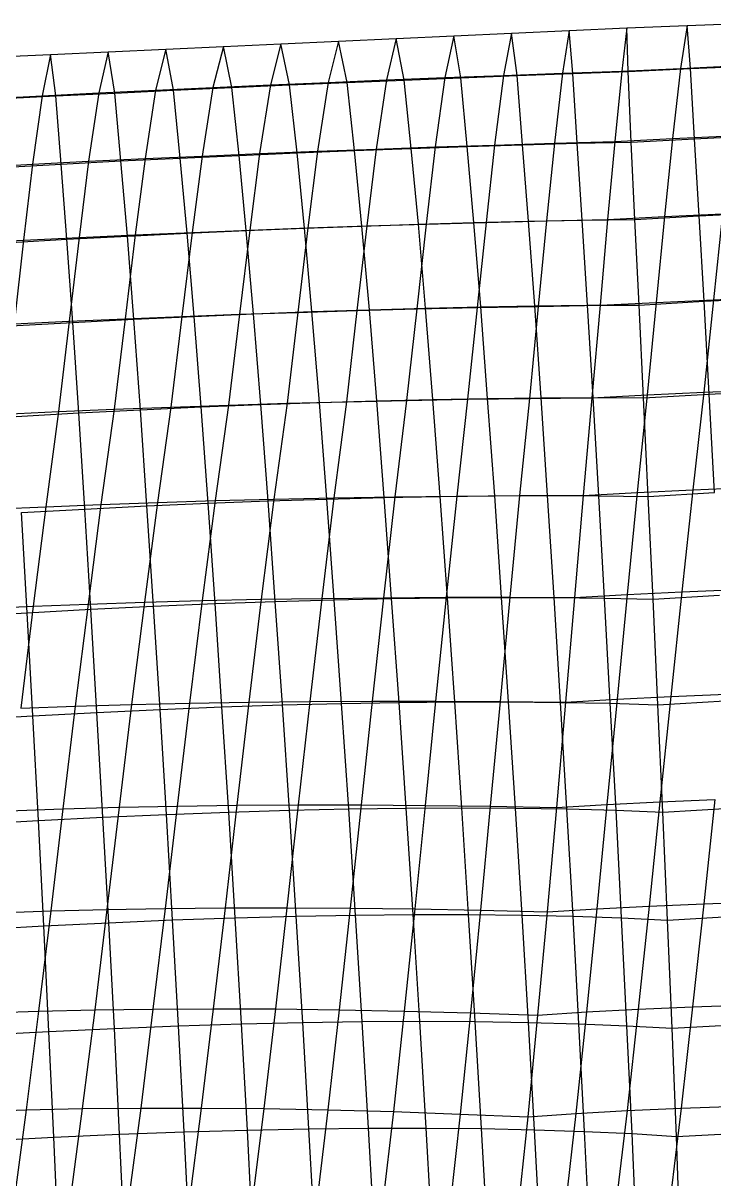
# Model space of a CAD drawing. Extents: x -429 to 429, y -1 to 209.
# Drawn here: x -267.84 to -248.83, y 172.69 to 204.47 of the extents above; entities that cross this region are included whole.
import ezdxf

# ---------------------------------------------------------------- set-up
doc = ezdxf.new("R2010")
doc.units = 0

msp = doc.modelspace()

# ---------------------------------------------------------------- linework, layer by layer
at = {"layer": 'default', "color": 5, "linetype": 'CONTINUOUS'}
for p, q in [((-251.223, 204.34, 63.739), (-249.563, 204.407, 62.853)), ((-249.563, 204.407, 62.853), (-249.742, 203.228, 62.615)), ((-249.563, 204.407, 62.853), (-247.903, 204.474, 61.966)), ((-257.568, 204.05, 67.541), (-255.981, 204.122, 66.59)), ((-255.981, 204.122, 66.59), (-256.231, 202.975, 66.245)), ((-255.981, 204.122, 66.59), (-254.395, 204.195, 65.64)), ((-254.395, 204.195, 65.64), (-254.615, 203.036, 65.343)), ((-254.395, 204.195, 65.64), (-252.809, 204.268, 64.69)), ((-252.809, 204.268, 64.69), (-252.991, 203.094, 64.456)), ((-252.809, 204.268, 64.69), (-251.223, 204.34, 63.739)), ((-251.223, 204.34, 63.739), (-251.359, 203.15, 63.583)), ((-251.223, 204.34, 63.739), (-251.359, 203.15, 63.583)), ((-265.498, 203.687, 72.293), (-263.912, 203.76, 71.343)), ((-263.912, 203.76, 71.343), (-264.189, 202.631, 70.967)), ((-263.912, 203.76, 71.343), (-262.326, 203.832, 70.392)), ((-262.326, 203.832, 70.392), (-262.614, 202.705, 69.994)), ((-262.326, 203.832, 70.392), (-260.74, 203.905, 69.442)), ((-260.74, 203.905, 69.442), (-261.03, 202.776, 69.036)), ((-260.74, 203.905, 69.442), (-259.154, 203.977, 68.491)), ((-259.154, 203.977, 68.491), (-259.439, 202.845, 68.091)), ((-259.154, 203.977, 68.491), (-257.568, 204.05, 67.541)), ((-257.568, 204.05, 67.541), (-257.839, 202.911, 67.161)), ((-268.67, 203.542, 74.194), (-267.084, 203.615, 73.244)), ((-267.084, 203.615, 73.244), (-267.313, 202.476, 72.955)), ((-267.084, 203.615, 73.244), (-265.498, 203.687, 72.293)), ((-265.498, 203.687, 72.293), (-265.755, 202.554, 71.954)), ((-252.991, 203.094, 64.456), (-251.359, 203.15, 63.583)), ((-251.359, 203.15, 63.583), (-251.556, 201.218, 63.374)), ((-251.359, 203.15, 63.583), (-251.556, 201.218, 63.374)), ((-251.359, 203.15, 63.583), (-249.742, 203.228, 62.615)), ((-249.742, 203.228, 62.615), (-249.967, 201.298, 62.355)), ((-249.742, 203.228, 62.615), (-248.117, 203.304, 61.661)), ((-261.03, 202.776, 69.036), (-259.439, 202.845, 68.091)), ((-259.439, 202.845, 68.091), (-259.731, 200.951, 67.732)), ((-259.439, 202.845, 68.091), (-257.839, 202.911, 67.161)), ((-257.839, 202.911, 67.161), (-258.121, 201.012, 66.813)), ((-257.839, 202.911, 67.161), (-256.231, 202.975, 66.245)), ((-256.231, 202.975, 66.245), (-256.498, 201.069, 65.918)), ((-256.231, 202.975, 66.245), (-254.615, 203.036, 65.343)), ((-254.615, 203.036, 65.343), (-254.863, 201.122, 65.046)), ((-254.615, 203.036, 65.343), (-252.991, 203.094, 64.456)), ((-252.991, 203.094, 64.456), (-253.216, 201.172, 64.198)), ((-268.862, 202.394, 73.97), (-267.313, 202.476, 72.955)), ((-267.313, 202.476, 72.955), (-267.576, 200.595, 72.671)), ((-267.313, 202.476, 72.955), (-265.755, 202.554, 71.954)), ((-265.755, 202.554, 71.954), (-266.035, 200.673, 71.638)), ((-265.755, 202.554, 71.954), (-264.189, 202.631, 70.967)), ((-264.189, 202.631, 70.967), (-264.48, 200.748, 70.627)), ((-264.189, 202.631, 70.967), (-262.614, 202.705, 69.994)), ((-262.614, 202.705, 69.994), (-262.911, 200.819, 69.639)), ((-262.614, 202.705, 69.994), (-261.03, 202.776, 69.036)), ((-261.03, 202.776, 69.036), (-261.328, 200.887, 68.674)), ((-253.216, 201.172, 64.198), (-251.556, 201.218, 63.374)), ((-251.556, 201.218, 63.374), (-251.751, 199.075, 63.184)), ((-251.556, 201.218, 63.374), (-251.751, 199.075, 63.184)), ((-251.556, 201.218, 63.374), (-249.967, 201.298, 62.355)), ((-249.967, 201.298, 62.355), (-250.183, 199.155, 62.125)), ((-249.967, 201.298, 62.355), (-248.363, 201.375, 61.359)), ((-262.911, 200.819, 69.639), (-261.328, 200.887, 68.674)), ((-261.328, 200.887, 68.674), (-261.601, 198.783, 68.366)), ((-261.328, 200.887, 68.674), (-259.731, 200.951, 67.732)), ((-259.731, 200.951, 67.732), (-260, 198.843, 67.426)), ((-259.731, 200.951, 67.732), (-258.121, 201.012, 66.813)), ((-258.121, 201.012, 66.813), (-258.382, 198.898, 66.515)), ((-258.121, 201.012, 66.813), (-256.498, 201.069, 65.918)), ((-256.498, 201.069, 65.918), (-256.747, 198.949, 65.636)), ((-256.498, 201.069, 65.918), (-254.863, 201.122, 65.046)), ((-254.863, 201.122, 65.046), (-255.097, 198.995, 64.787)), ((-254.863, 201.122, 65.046), (-253.216, 201.172, 64.198)), ((-253.216, 201.172, 64.198), (-253.431, 199.037, 63.97)), ((-269.101, 200.513, 73.726), (-267.576, 200.595, 72.671)), ((-267.576, 200.595, 72.671), (-267.824, 198.504, 72.425)), ((-267.576, 200.595, 72.671), (-266.035, 200.673, 71.638)), ((-266.035, 200.673, 71.638), (-266.297, 198.58, 71.366)), ((-266.035, 200.673, 71.638), (-264.48, 200.748, 70.627)), ((-264.48, 200.748, 70.627), (-264.75, 198.652, 70.337)), ((-264.48, 200.748, 70.627), (-262.911, 200.819, 69.639)), ((-262.911, 200.819, 69.639), (-263.185, 198.72, 69.337)), ((-256.747, 198.949, 65.636), (-255.097, 198.995, 64.787)), ((-255.097, 198.995, 64.787), (-255.342, 196.651, 64.525)), ((-255.097, 198.995, 64.787), (-253.431, 199.037, 63.97)), ((-253.431, 199.037, 63.97), (-253.66, 196.685, 63.734)), ((-253.431, 199.037, 63.97), (-251.751, 199.075, 63.184)), ((-251.751, 199.075, 63.184), (-251.961, 196.713, 62.981)), ((-251.751, 199.075, 63.184), (-251.961, 196.713, 62.981)), ((-251.751, 199.075, 63.184), (-250.183, 199.155, 62.125)), ((-250.183, 199.155, 62.125), (-250.412, 196.792, 61.888)), ((-250.183, 199.155, 62.125), (-248.595, 199.23, 61.096)), ((-248.595, 199.23, 61.096), (-248.84, 196.867, 60.831)), ((-266.297, 198.58, 71.366), (-264.75, 198.652, 70.337)), ((-264.75, 198.652, 70.337), (-265.029, 196.343, 70.049)), ((-264.75, 198.652, 70.337), (-263.185, 198.72, 69.337)), ((-263.185, 198.72, 69.337), (-263.467, 196.407, 69.038)), ((-263.185, 198.72, 69.337), (-261.601, 198.783, 68.366)), ((-261.601, 198.783, 68.366), (-261.882, 196.466, 68.062)), ((-261.601, 198.783, 68.366), (-260, 198.843, 67.426)), ((-260, 198.843, 67.426), (-260.277, 196.52, 67.123)), ((-260, 198.843, 67.426), (-258.382, 198.898, 66.515)), ((-258.382, 198.898, 66.515), (-258.651, 196.569, 66.22)), ((-258.382, 198.898, 66.515), (-256.747, 198.949, 65.636)), ((-256.747, 198.949, 65.636), (-257.006, 196.613, 65.354)), ((-269.332, 198.424, 73.512), (-267.824, 198.504, 72.425)), ((-267.824, 198.504, 72.425), (-268.085, 196.2, 72.176)), ((-267.824, 198.504, 72.425), (-266.297, 198.58, 71.366)), ((-266.297, 198.58, 71.366), (-266.569, 196.274, 71.095)), ((-251.961, 196.713, 62.981), (-250.412, 196.792, 61.888)), ((-250.412, 196.792, 61.888), (-250.66, 194.25, 61.634)), ((-250.412, 196.792, 61.888), (-248.84, 196.867, 60.831)), ((-248.84, 196.867, 60.831), (-249.102, 194.323, 60.547)), ((-248.84, 196.867, 60.831), (-247.244, 196.936, 59.808)), ((-263.467, 196.407, 69.038), (-261.882, 196.466, 68.062)), ((-261.882, 196.466, 68.062), (-262.183, 193.971, 67.741)), ((-261.882, 196.466, 68.062), (-260.277, 196.52, 67.123)), ((-260.277, 196.52, 67.123), (-260.572, 194.019, 66.802)), ((-260.277, 196.52, 67.123), (-258.651, 196.569, 66.22)), ((-258.651, 196.569, 66.22), (-258.938, 194.061, 65.906)), ((-258.651, 196.569, 66.22), (-257.006, 196.613, 65.354)), ((-257.006, 196.613, 65.354), (-257.282, 194.098, 65.053)), ((-257.006, 196.613, 65.354), (-255.342, 196.651, 64.525)), ((-255.342, 196.651, 64.525), (-255.604, 194.129, 64.244)), ((-255.342, 196.651, 64.525), (-253.66, 196.685, 63.734)), ((-253.66, 196.685, 63.734), (-253.906, 194.153, 63.48)), ((-253.66, 196.685, 63.734), (-251.961, 196.713, 62.981)), ((-251.961, 196.713, 62.981), (-252.189, 194.172, 62.761)), ((-251.961, 196.713, 62.981), (-252.189, 194.172, 62.761)), ((-268.085, 196.2, 72.176), (-266.569, 196.274, 71.095)), ((-266.569, 196.274, 71.095), (-266.861, 193.792, 70.807)), ((-266.569, 196.274, 71.095), (-265.029, 196.343, 70.049)), ((-265.029, 196.343, 70.049), (-265.328, 193.857, 69.744)), ((-265.029, 196.343, 70.049), (-263.467, 196.407, 69.038)), ((-263.467, 196.407, 69.038), (-263.768, 193.917, 68.722)), ((-252.189, 194.172, 62.761), (-250.66, 194.25, 61.634)), ((-250.66, 194.25, 61.634), (-250.937, 191.565, 61.345)), ((-250.66, 194.25, 61.634), (-249.102, 194.323, 60.547)), ((-249.102, 194.323, 60.547), (-249.411, 191.639, 60.201)), ((-249.102, 194.323, 60.547), (-247.517, 194.39, 59.501)), ((-265.328, 193.857, 69.744), (-263.768, 193.917, 68.722)), ((-263.768, 193.917, 68.722), (-264.142, 191.294, 68.299)), ((-263.768, 193.917, 68.722), (-262.183, 193.971, 67.741)), ((-262.183, 193.971, 67.741), (-262.554, 191.343, 67.308)), ((-262.183, 193.971, 67.741), (-260.572, 194.019, 66.802)), ((-260.572, 194.019, 66.802), (-260.935, 191.385, 66.371)), ((-260.572, 194.019, 66.802), (-258.938, 194.061, 65.906)), ((-258.938, 194.061, 65.906), (-259.285, 191.42, 65.49)), ((-258.938, 194.061, 65.906), (-257.282, 194.098, 65.053)), ((-257.282, 194.098, 65.053), (-257.607, 191.447, 64.665)), ((-257.282, 194.098, 65.053), (-255.604, 194.129, 64.244)), ((-255.604, 194.129, 64.244), (-255.903, 191.467, 63.898)), ((-255.604, 194.129, 64.244), (-253.906, 194.153, 63.48)), ((-253.906, 194.153, 63.48), (-254.175, 191.48, 63.189)), ((-253.906, 194.153, 63.48), (-252.189, 194.172, 62.761)), ((-252.189, 194.172, 62.761), (-252.424, 191.485, 62.539)), ((-252.189, 194.172, 62.761), (-252.424, 191.485, 62.539)), ((-268.366, 193.721, 71.91), (-266.861, 193.792, 70.807)), ((-266.861, 193.792, 70.807), (-267.214, 191.175, 70.439)), ((-266.861, 193.792, 70.807), (-265.328, 193.857, 69.744)), ((-265.328, 193.857, 69.744), (-265.696, 191.238, 69.343)), ((-249.411, 191.639, 60.201), (-247.847, 191.706, 59.11)), ((-264.142, 191.294, 68.299), (-262.554, 191.343, 67.308)), ((-262.554, 191.343, 67.308), (-262.91, 188.593, 66.91)), ((-262.554, 191.343, 67.308), (-260.935, 191.385, 66.371)), ((-260.935, 191.385, 66.371), (-261.282, 188.628, 65.974)), ((-260.935, 191.385, 66.371), (-259.285, 191.42, 65.49)), ((-259.285, 191.42, 65.49), (-259.618, 188.655, 65.105)), ((-259.285, 191.42, 65.49), (-257.607, 191.447, 64.665)), ((-257.607, 191.447, 64.665), (-257.922, 188.673, 64.303)), ((-257.607, 191.447, 64.665), (-255.903, 191.467, 63.898)), ((-255.903, 191.467, 63.898), (-256.196, 188.683, 63.57)), ((-255.903, 191.467, 63.898), (-254.175, 191.48, 63.189)), ((-254.175, 191.48, 63.189), (-254.442, 188.684, 62.907)), ((-254.175, 191.48, 63.189), (-252.424, 191.485, 62.539)), ((-252.424, 191.485, 62.539), (-252.665, 188.677, 62.316)), ((-252.424, 191.485, 62.539), (-252.665, 188.677, 62.316)), ((-252.424, 191.485, 62.539), (-250.937, 191.565, 61.345)), ((-250.937, 191.565, 61.345), (-251.213, 188.758, 61.066)), ((-250.937, 191.565, 61.345), (-249.411, 191.639, 60.201)), ((-249.411, 191.639, 60.201), (-249.714, 188.832, 59.875)), ((-268.695, 191.105, 71.586), (-267.214, 191.175, 70.439)), ((-267.214, 191.175, 70.439), (-267.557, 188.437, 70.097)), ((-267.214, 191.175, 70.439), (-265.696, 191.238, 69.343)), ((-265.696, 191.238, 69.343), (-266.05, 188.497, 68.973)), ((-265.696, 191.238, 69.343), (-264.142, 191.294, 68.299)), ((-264.142, 191.294, 68.299), (-264.5, 188.549, 67.91)), ((-251.213, 188.758, 61.066), (-249.714, 188.832, 59.875)), ((-249.714, 188.832, 59.875), (-250.017, 185.955, 59.556)), ((-249.714, 188.832, 59.875), (-248.168, 188.897, 58.746)), ((-267.557, 188.437, 70.097), (-266.05, 188.497, 68.973)), ((-266.05, 188.497, 68.973), (-266.401, 185.688, 68.615)), ((-266.05, 188.497, 68.973), (-264.5, 188.549, 67.91)), ((-264.5, 188.549, 67.91), (-264.854, 185.736, 67.534)), ((-264.5, 188.549, 67.91), (-262.91, 188.593, 66.91)), ((-262.91, 188.593, 66.91), (-263.261, 185.774, 66.525)), ((-262.91, 188.593, 66.91), (-261.282, 188.628, 65.974)), ((-261.282, 188.628, 65.974), (-261.624, 185.803, 65.59)), ((-261.282, 188.628, 65.974), (-259.618, 188.655, 65.105)), ((-259.618, 188.655, 65.105), (-259.947, 185.822, 64.731)), ((-259.618, 188.655, 65.105), (-257.922, 188.673, 64.303)), ((-257.922, 188.673, 64.303), (-258.233, 185.831, 63.95)), ((-257.922, 188.673, 64.303), (-256.196, 188.683, 63.57)), ((-256.196, 188.683, 63.57), (-256.487, 185.83, 63.248)), ((-256.196, 188.683, 63.57), (-254.442, 188.684, 62.907)), ((-254.442, 188.684, 62.907), (-254.712, 185.819, 62.627)), ((-254.442, 188.684, 62.907), (-252.665, 188.677, 62.316)), ((-252.665, 188.677, 62.316), (-252.911, 185.799, 62.088)), ((-252.665, 188.677, 62.316), (-252.911, 185.799, 62.088)), ((-252.665, 188.677, 62.316), (-251.213, 188.758, 61.066)), ((-251.213, 188.758, 61.066), (-251.492, 185.881, 60.789)), ((-269.018, 188.368, 71.281), (-267.557, 188.437, 70.097)), ((-267.557, 188.437, 70.097), (-267.898, 185.631, 69.765)), ((-251.492, 185.881, 60.789), (-250.017, 185.955, 59.556)), ((-250.017, 185.955, 59.556), (-250.316, 183.063, 59.244)), ((-250.017, 185.955, 59.556), (-248.488, 186.019, 58.391)), ((-267.898, 185.631, 69.765), (-266.401, 185.688, 68.615)), ((-266.401, 185.688, 68.615), (-266.742, 182.865, 68.272)), ((-266.401, 185.688, 68.615), (-264.854, 185.736, 67.534)), ((-264.854, 185.736, 67.534), (-265.197, 182.909, 67.176)), ((-264.854, 185.736, 67.534), (-263.261, 185.774, 66.525)), ((-263.261, 185.774, 66.525), (-263.6, 182.942, 66.159)), ((-263.261, 185.774, 66.525), (-261.624, 185.803, 65.59)), ((-261.624, 185.803, 65.59), (-261.955, 182.963, 65.224)), ((-261.624, 185.803, 65.59), (-259.947, 185.822, 64.731)), ((-259.947, 185.822, 64.731), (-260.267, 182.974, 64.373)), ((-259.947, 185.822, 64.731), (-258.233, 185.831, 63.95)), ((-258.233, 185.831, 63.95), (-258.538, 182.973, 63.609)), ((-258.233, 185.831, 63.95), (-256.487, 185.83, 63.248)), ((-256.487, 185.83, 63.248), (-256.775, 182.962, 62.934)), ((-256.487, 185.83, 63.248), (-254.712, 185.819, 62.627)), ((-254.712, 185.819, 62.627), (-254.981, 182.939, 62.348)), ((-254.712, 185.819, 62.627), (-252.911, 185.799, 62.088)), ((-252.911, 185.799, 62.088), (-253.161, 182.906, 61.854)), ((-252.911, 185.799, 62.088), (-253.161, 182.906, 61.854)), ((-252.911, 185.799, 62.088), (-251.492, 185.881, 60.789)), ((-251.492, 185.881, 60.789), (-251.771, 182.99, 60.514)), ((-250.316, 183.063, 59.244), (-248.8, 183.127, 58.05)), ((-248.8, 183.127, 58.05), (-249.105, 180.254, 57.718)), ((-268.231, 182.811, 69.445), (-266.742, 182.865, 68.272)), ((-266.742, 182.865, 68.272), (-267.074, 180.062, 67.943)), ((-266.742, 182.865, 68.272), (-265.197, 182.909, 67.176)), ((-265.197, 182.909, 67.176), (-265.53, 180.102, 66.834)), ((-265.197, 182.909, 67.176), (-263.6, 182.942, 66.159)), ((-263.6, 182.942, 66.159), (-263.929, 180.13, 65.81)), ((-263.6, 182.942, 66.159), (-261.955, 182.963, 65.224)), ((-261.955, 182.963, 65.224), (-262.277, 180.144, 64.874)), ((-261.955, 182.963, 65.224), (-260.267, 182.974, 64.373)), ((-260.267, 182.974, 64.373), (-260.578, 180.147, 64.03)), ((-260.267, 182.974, 64.373), (-258.538, 182.973, 63.609)), ((-258.538, 182.973, 63.609), (-258.837, 180.136, 63.279)), ((-258.538, 182.973, 63.609), (-256.775, 182.962, 62.934)), ((-256.775, 182.962, 62.934), (-257.06, 180.113, 62.625)), ((-256.775, 182.962, 62.934), (-254.981, 182.939, 62.348)), ((-254.981, 182.939, 62.348), (-255.251, 180.078, 62.068)), ((-254.981, 182.939, 62.348), (-253.161, 182.906, 61.854)), ((-253.161, 182.906, 61.854), (-253.416, 180.03, 61.61)), ((-253.161, 182.906, 61.854), (-253.416, 180.03, 61.61)), ((-253.161, 182.906, 61.854), (-251.771, 182.99, 60.514)), ((-251.771, 182.99, 60.514), (-252.048, 180.117, 60.236)), ((-251.771, 182.99, 60.514), (-250.316, 183.063, 59.244)), ((-250.316, 183.063, 59.244), (-250.61, 180.192, 58.937)), ((-250.61, 180.192, 58.937), (-249.105, 180.254, 57.718)), ((-249.105, 180.254, 57.718), (-249.415, 177.424, 57.374)), ((-249.105, 180.254, 57.718), (-247.537, 180.305, 56.582)), ((-268.557, 180.01, 69.134), (-267.074, 180.062, 67.943)), ((-267.074, 180.062, 67.943), (-267.411, 177.302, 67.602)), ((-267.074, 180.062, 67.943), (-265.53, 180.102, 66.834)), ((-265.53, 180.102, 66.834), (-265.867, 177.339, 66.48)), ((-265.53, 180.102, 66.834), (-263.929, 180.13, 65.81)), ((-263.929, 180.13, 65.81), (-264.263, 177.361, 65.449)), ((-263.929, 180.13, 65.81), (-262.277, 180.144, 64.874)), ((-262.277, 180.144, 64.874), (-262.604, 177.368, 64.512)), ((-262.277, 180.144, 64.874), (-260.578, 180.147, 64.03)), ((-260.578, 180.147, 64.03), (-260.895, 177.362, 63.674)), ((-260.578, 180.147, 64.03), (-258.837, 180.136, 63.279)), ((-258.837, 180.136, 63.279), (-259.141, 177.34, 62.936)), ((-258.837, 180.136, 63.279), (-257.06, 180.113, 62.625)), ((-257.06, 180.113, 62.625), (-257.35, 177.305, 62.302)), ((-257.06, 180.113, 62.625), (-255.251, 180.078, 62.068)), ((-255.251, 180.078, 62.068), (-255.527, 177.255, 61.773)), ((-255.251, 180.078, 62.068), (-253.416, 180.03, 61.61)), ((-253.416, 180.03, 61.61), (-253.678, 177.191, 61.35)), ((-253.416, 180.03, 61.61), (-253.678, 177.191, 61.35)), ((-253.416, 180.03, 61.61), (-252.048, 180.117, 60.236)), ((-252.048, 180.117, 60.236), (-252.333, 177.283, 59.944)), ((-252.048, 180.117, 60.236), (-250.61, 180.192, 58.937)), ((-250.61, 180.192, 58.937), (-250.911, 177.36, 58.617)), ((-265.867, 177.339, 66.48), (-264.263, 177.361, 65.449)), ((-264.263, 177.361, 65.449), (-264.6, 174.638, 65.079)), ((-264.263, 177.361, 65.449), (-262.604, 177.368, 64.512)), ((-262.604, 177.368, 64.512), (-262.934, 174.638, 64.142)), ((-262.604, 177.368, 64.512), (-260.895, 177.362, 63.674)), ((-260.895, 177.362, 63.674), (-261.215, 174.622, 63.308)), ((-260.895, 177.362, 63.674), (-259.141, 177.34, 62.936)), ((-252.333, 177.283, 59.944), (-250.911, 177.36, 58.617)), ((-250.911, 177.36, 58.617), (-251.217, 174.573, 58.28)), ((-250.911, 177.36, 58.617), (-249.415, 177.424, 57.374)), ((-249.415, 177.424, 57.374), (-249.73, 174.639, 57.016)), ((-249.415, 177.424, 57.374), (-247.852, 177.474, 56.219)), ((-268.888, 177.251, 68.812), (-267.411, 177.302, 67.602)), ((-267.411, 177.302, 67.602), (-267.752, 174.587, 67.25)), ((-267.411, 177.302, 67.602), (-265.867, 177.339, 66.48)), ((-265.867, 177.339, 66.48), (-266.208, 174.621, 66.117)), ((-259.141, 177.34, 62.936), (-259.451, 174.589, 62.581)), ((-259.141, 177.34, 62.936), (-257.35, 177.305, 62.302)), ((-257.35, 177.305, 62.302), (-257.648, 174.54, 61.964)), ((-257.35, 177.305, 62.302), (-255.527, 177.255, 61.773)), ((-255.527, 177.255, 61.773), (-255.813, 174.474, 61.458)), ((-255.527, 177.255, 61.773), (-253.678, 177.191, 61.35)), ((-253.678, 177.191, 61.35), (-253.952, 174.392, 61.067)), ((-253.678, 177.191, 61.35), (-253.952, 174.392, 61.067)), ((-253.678, 177.191, 61.35), (-252.333, 177.283, 59.944)), ((-252.333, 177.283, 59.944), (-252.626, 174.49, 59.632)), ((-269.225, 174.536, 68.476), (-267.752, 174.587, 67.25)), ((-267.752, 174.587, 67.25), (-268.111, 171.9, 66.869)), ((-267.752, 174.587, 67.25), (-266.208, 174.621, 66.117)), ((-266.208, 174.621, 66.117), (-266.567, 171.932, 65.723)), ((-266.208, 174.621, 66.117), (-264.6, 174.638, 65.079)), ((-264.6, 174.638, 65.079), (-264.955, 171.944, 64.678)), ((-264.6, 174.638, 65.079), (-262.934, 174.638, 64.142)), ((-262.934, 174.638, 64.142), (-263.282, 171.937, 63.74)), ((-262.934, 174.638, 64.142), (-261.215, 174.622, 63.308)), ((-261.215, 174.622, 63.308), (-261.554, 171.911, 62.91)), ((-261.215, 174.622, 63.308), (-259.451, 174.589, 62.581)), ((-259.451, 174.589, 62.581), (-259.779, 171.865, 62.194)), ((-259.451, 174.589, 62.581), (-257.648, 174.54, 61.964)), ((-257.648, 174.54, 61.964), (-257.963, 171.801, 61.594)), ((-257.648, 174.54, 61.964), (-255.813, 174.474, 61.458)), ((-252.626, 174.49, 59.632), (-251.217, 174.573, 58.28)), ((-251.217, 174.573, 58.28), (-251.542, 171.812, 57.911)), ((-251.217, 174.573, 58.28), (-249.73, 174.639, 57.016)), ((-249.73, 174.639, 57.016), (-250.063, 171.883, 56.626)), ((-249.73, 174.639, 57.016), (-248.171, 174.69, 55.845)), ((-255.813, 174.474, 61.458), (-256.116, 171.717, 61.112)), ((-255.813, 174.474, 61.458), (-253.952, 174.392, 61.067)), ((-253.952, 174.392, 61.067), (-254.244, 171.615, 60.75)), ((-253.952, 174.392, 61.067), (-254.244, 171.615, 60.75)), ((-253.952, 174.392, 61.067), (-252.626, 174.49, 59.632)), ((-252.626, 174.49, 59.632), (-252.937, 171.723, 59.288))]:
    msp.add_line(p, q, dxfattribs=at)
at = {"layer": 'default', "color": 3, "linetype": 'CONTINUOUS'}
for p, q in [((-251.223, 204.34, 63.739), (-249.563, 204.407, 62.853)), ((-249.563, 204.407, 62.853), (-247.903, 204.474, 61.966)), ((-249.473, 203.222, 63.113), (-249.563, 204.407, 62.853)), ((-257.568, 204.05, 67.541), (-255.981, 204.122, 66.59)), ((-255.981, 204.122, 66.59), (-254.395, 204.195, 65.64)), ((-255.791, 202.971, 66.99), (-255.981, 204.122, 66.59)), ((-254.395, 204.195, 65.64), (-252.809, 204.268, 64.69)), ((-254.245, 203.03, 65.975), (-254.395, 204.195, 65.64)), ((-252.809, 204.268, 64.69), (-251.223, 204.34, 63.739)), ((-252.71, 203.087, 64.942), (-252.809, 204.268, 64.69)), ((-251.188, 203.14, 63.891), (-251.223, 204.34, 63.739)), ((-251.188, 203.14, 63.891), (-251.223, 204.34, 63.739)), ((-265.498, 203.687, 72.293), (-263.912, 203.76, 71.343)), ((-263.912, 203.76, 71.343), (-262.326, 203.832, 70.392)), ((-263.699, 202.628, 71.789), (-263.912, 203.76, 71.343)), ((-262.326, 203.832, 70.392), (-260.74, 203.905, 69.442)), ((-262.095, 202.702, 70.867), (-262.326, 203.832, 70.392)), ((-260.74, 203.905, 69.442), (-259.154, 203.977, 68.491)), ((-260.502, 202.774, 69.925), (-260.74, 203.905, 69.442)), ((-259.154, 203.977, 68.491), (-257.568, 204.05, 67.541)), ((-258.92, 202.843, 68.965), (-259.154, 203.977, 68.491)), ((-257.35, 202.908, 67.987), (-257.568, 204.05, 67.541)), ((-268.67, 203.542, 74.194), (-267.084, 203.615, 73.244)), ((-267.084, 203.615, 73.244), (-265.498, 203.687, 72.293)), ((-266.939, 202.47, 73.578), (-267.084, 203.615, 73.244)), ((-265.313, 202.55, 72.693), (-265.498, 203.687, 72.293)), ((-252.71, 203.087, 64.942), (-251.188, 203.14, 63.891)), ((-251.188, 203.14, 63.891), (-249.473, 203.222, 63.113)), ((-251.108, 201.203, 64.175), (-251.188, 203.14, 63.891)), ((-251.108, 201.203, 64.175), (-251.188, 203.14, 63.891)), ((-249.473, 203.222, 63.113), (-247.767, 203.3, 62.315)), ((-249.362, 201.295, 63.466), (-249.473, 203.222, 63.113)), ((-260.502, 202.774, 69.925), (-258.92, 202.843, 68.965)), ((-258.92, 202.843, 68.965), (-257.35, 202.908, 67.987)), ((-258.716, 200.969, 69.443), (-258.92, 202.843, 68.965)), ((-257.35, 202.908, 67.987), (-255.791, 202.971, 66.99)), ((-257.155, 201.027, 68.448), (-257.35, 202.908, 67.987)), ((-255.791, 202.971, 66.99), (-254.245, 203.03, 65.975)), ((-255.613, 201.08, 67.423), (-255.791, 202.971, 66.99)), ((-254.245, 203.03, 65.975), (-252.71, 203.087, 64.942)), ((-254.091, 201.127, 66.369), (-254.245, 203.03, 65.975)), ((-252.589, 201.168, 65.286), (-252.71, 203.087, 64.942)), ((-268.574, 202.386, 74.443), (-266.939, 202.47, 73.578)), ((-266.939, 202.47, 73.578), (-265.313, 202.55, 72.693)), ((-266.792, 200.598, 73.969), (-266.939, 202.47, 73.578)), ((-265.313, 202.55, 72.693), (-263.699, 202.628, 71.789)), ((-265.143, 200.683, 73.125), (-265.313, 202.55, 72.693)), ((-263.699, 202.628, 71.789), (-262.095, 202.702, 70.867)), ((-263.51, 200.763, 72.251), (-263.699, 202.628, 71.789)), ((-262.095, 202.702, 70.867), (-260.502, 202.774, 69.925)), ((-261.894, 200.837, 71.345), (-262.095, 202.702, 70.867)), ((-260.296, 200.906, 70.409), (-260.502, 202.774, 69.925)), ((-252.589, 201.168, 65.286), (-251.108, 201.203, 64.175)), ((-251.108, 201.203, 64.175), (-249.362, 201.295, 63.466)), ((-251.001, 199.071, 64.524), (-251.108, 201.203, 64.175)), ((-251.001, 199.071, 64.524), (-251.108, 201.203, 64.175)), ((-249.362, 201.295, 63.466), (-247.629, 201.382, 62.724)), ((-249.233, 199.17, 63.869), (-249.362, 201.295, 63.466)), ((-261.894, 200.837, 71.345), (-260.296, 200.906, 70.409)), ((-260.296, 200.906, 70.409), (-258.716, 200.969, 69.443)), ((-260.092, 198.836, 70.909), (-260.296, 200.906, 70.409)), ((-258.716, 200.969, 69.443), (-257.155, 201.027, 68.448)), ((-258.513, 198.894, 69.938), (-258.716, 200.969, 69.443)), ((-257.155, 201.027, 68.448), (-255.613, 201.08, 67.423)), ((-256.958, 198.945, 68.93), (-257.155, 201.027, 68.448)), ((-255.613, 201.08, 67.423), (-254.091, 201.127, 66.369)), ((-255.429, 198.988, 67.883), (-255.613, 201.08, 67.423)), ((-254.091, 201.127, 66.369), (-252.589, 201.168, 65.286)), ((-253.925, 199.023, 66.8), (-254.091, 201.127, 66.369)), ((-252.449, 199.051, 65.68), (-252.589, 201.168, 65.286)), ((-268.457, 200.507, 74.781), (-266.792, 200.598, 73.969)), ((-266.792, 200.598, 73.969), (-265.143, 200.683, 73.125)), ((-266.633, 198.529, 74.396), (-266.792, 200.598, 73.969)), ((-265.143, 200.683, 73.125), (-263.51, 200.763, 72.251)), ((-264.967, 198.617, 73.584), (-265.143, 200.683, 73.125)), ((-263.51, 200.763, 72.251), (-261.894, 200.837, 71.345)), ((-263.32, 198.698, 72.732), (-263.51, 200.763, 72.251)), ((-261.695, 198.771, 71.84), (-261.894, 200.837, 71.345)), ((-256.958, 198.945, 68.93), (-255.429, 198.988, 67.883)), ((-255.429, 198.988, 67.883), (-253.925, 199.023, 66.8)), ((-255.241, 196.671, 68.364), (-255.429, 198.988, 67.883)), ((-253.925, 199.023, 66.8), (-252.449, 199.051, 65.68)), ((-253.755, 196.697, 67.254), (-253.925, 199.023, 66.8)), ((-252.449, 199.051, 65.68), (-251.001, 199.071, 64.524)), ((-252.302, 196.714, 66.101), (-252.449, 199.051, 65.68)), ((-251.001, 199.071, 64.524), (-249.233, 199.17, 63.869)), ((-250.885, 196.722, 64.905), (-251.001, 199.071, 64.524)), ((-250.885, 196.722, 64.905), (-251.001, 199.071, 64.524)), ((-249.233, 199.17, 63.869), (-247.481, 199.262, 63.17)), ((-249.097, 196.824, 64.299), (-249.233, 199.17, 63.869)), ((-264.967, 198.617, 73.584), (-263.32, 198.698, 72.732)), ((-263.32, 198.698, 72.732), (-261.695, 198.771, 71.84)), ((-263.129, 196.408, 73.232), (-263.32, 198.698, 72.732)), ((-261.695, 198.771, 71.84), (-260.092, 198.836, 70.909)), ((-261.495, 196.479, 72.352), (-261.695, 198.771, 71.84)), ((-260.092, 198.836, 70.909), (-258.513, 198.894, 69.938)), ((-259.888, 196.54, 71.425), (-260.092, 198.836, 70.909)), ((-258.513, 198.894, 69.938), (-256.958, 198.945, 68.93)), ((-258.309, 196.593, 70.45), (-258.513, 198.894, 69.938)), ((-256.759, 196.637, 69.43), (-256.958, 198.945, 68.93)), ((-268.32, 198.434, 75.166), (-266.633, 198.529, 74.396)), ((-266.633, 198.529, 74.396), (-264.967, 198.617, 73.584)), ((-266.471, 196.242, 74.845), (-266.633, 198.529, 74.396)), ((-264.788, 196.329, 74.064), (-264.967, 198.617, 73.584)), ((-250.885, 196.722, 64.905), (-249.097, 196.824, 64.299)), ((-249.097, 196.824, 64.299), (-247.327, 196.917, 63.64)), ((-248.959, 194.274, 64.748), (-249.097, 196.824, 64.299)), ((-263.129, 196.408, 73.232), (-261.495, 196.479, 72.352)), ((-261.495, 196.479, 72.352), (-259.888, 196.54, 71.425)), ((-261.296, 193.986, 72.876), (-261.495, 196.479, 72.352)), ((-259.888, 196.54, 71.425), (-258.309, 196.593, 70.45)), ((-259.684, 194.043, 71.951), (-259.888, 196.54, 71.425)), ((-258.309, 196.593, 70.45), (-256.759, 196.637, 69.43)), ((-258.105, 194.089, 70.973), (-258.309, 196.593, 70.45)), ((-256.759, 196.637, 69.43), (-255.241, 196.671, 68.364)), ((-256.561, 194.126, 69.941), (-256.759, 196.637, 69.43)), ((-255.241, 196.671, 68.364), (-253.755, 196.697, 67.254)), ((-255.053, 194.152, 68.858), (-255.241, 196.671, 68.364)), ((-253.755, 196.697, 67.254), (-252.302, 196.714, 66.101)), ((-253.583, 194.169, 67.724), (-253.755, 196.697, 67.254)), ((-252.302, 196.714, 66.101), (-250.885, 196.722, 64.905)), ((-252.153, 194.174, 66.54), (-252.302, 196.714, 66.101)), ((-250.764, 194.17, 65.309), (-250.885, 196.722, 64.905)), ((-250.764, 194.17, 65.309), (-250.885, 196.722, 64.905)), ((-268.176, 196.145, 75.577), (-266.471, 196.242, 74.845)), ((-266.471, 196.242, 74.845), (-264.788, 196.329, 74.064)), ((-266.307, 193.755, 75.311), (-266.471, 196.242, 74.845)), ((-264.788, 196.329, 74.064), (-263.129, 196.408, 73.232)), ((-264.609, 193.842, 74.556), (-264.788, 196.329, 74.064)), ((-262.938, 193.919, 73.744), (-263.129, 196.408, 73.232)), ((-250.764, 194.17, 65.309), (-248.959, 194.274, 64.748)), ((-248.959, 194.274, 64.748), (-247.174, 194.369, 64.127)), ((-248.815, 191.564, 65.222), (-248.959, 194.274, 64.748)), ((-264.609, 193.842, 74.556), (-262.938, 193.919, 73.744)), ((-262.938, 193.919, 73.744), (-261.296, 193.986, 72.876)), ((-262.745, 191.272, 74.274), (-262.938, 193.919, 73.744)), ((-261.296, 193.986, 72.876), (-259.684, 194.043, 71.951)), ((-261.095, 191.335, 73.416), (-261.296, 193.986, 72.876)), ((-259.684, 194.043, 71.951), (-258.105, 194.089, 70.973)), ((-259.478, 191.387, 72.495), (-259.684, 194.043, 71.951)), ((-258.105, 194.089, 70.973), (-256.561, 194.126, 69.941)), ((-257.899, 191.428, 71.513), (-258.105, 194.089, 70.973)), ((-256.561, 194.126, 69.941), (-255.053, 194.152, 68.858)), ((-256.359, 191.457, 70.471), (-256.561, 194.126, 69.941)), ((-255.053, 194.152, 68.858), (-253.583, 194.169, 67.724)), ((-254.86, 191.475, 69.371), (-255.053, 194.152, 68.858)), ((-253.583, 194.169, 67.724), (-252.153, 194.174, 66.54)), ((-253.405, 191.481, 68.215), (-253.583, 194.169, 67.724)), ((-252.153, 194.174, 66.54), (-250.764, 194.17, 65.309)), ((-251.996, 191.475, 67.003), (-252.153, 194.174, 66.54)), ((-250.636, 191.458, 65.739), (-250.764, 194.17, 65.309)), ((-250.636, 191.458, 65.739), (-250.764, 194.17, 65.309)), ((-268.03, 193.658, 76.007), (-266.307, 193.755, 75.311)), ((-266.307, 193.755, 75.311), (-264.609, 193.842, 74.556)), ((-266.139, 191.112, 75.797), (-266.307, 193.755, 75.311)), ((-264.428, 191.197, 75.068), (-264.609, 193.842, 74.556)), ((-261.095, 191.335, 73.416), (-259.478, 191.387, 72.495)), ((-259.478, 191.387, 72.495), (-257.899, 191.428, 71.513)), ((-259.275, 188.616, 73.043), (-259.478, 191.387, 72.495)), ((-257.899, 191.428, 71.513), (-256.359, 191.457, 70.471)), ((-257.695, 188.65, 72.058), (-257.899, 191.428, 71.513)), ((-256.359, 191.457, 70.471), (-254.86, 191.475, 69.371)), ((-256.159, 188.672, 71.007), (-256.359, 191.457, 70.471)), ((-254.86, 191.475, 69.371), (-253.405, 191.481, 68.215)), ((-254.669, 188.681, 69.892), (-254.86, 191.475, 69.371)), ((-253.405, 191.481, 68.215), (-251.996, 191.475, 67.003)), ((-253.227, 188.677, 68.715), (-253.405, 191.481, 68.215)), ((-251.996, 191.475, 67.003), (-250.636, 191.458, 65.739)), ((-251.838, 188.661, 67.478), (-251.996, 191.475, 67.003)), ((-250.636, 191.458, 65.739), (-248.815, 191.564, 65.222)), ((-250.503, 188.633, 66.184), (-250.636, 191.458, 65.739)), ((-250.503, 188.633, 66.184), (-250.636, 191.458, 65.739)), ((-267.878, 191.015, 76.46), (-266.139, 191.112, 75.797)), ((-266.139, 191.112, 75.797), (-264.428, 191.197, 75.068)), ((-265.971, 188.355, 76.292), (-266.139, 191.112, 75.797)), ((-264.428, 191.197, 75.068), (-262.745, 191.272, 74.274)), ((-264.247, 188.439, 75.587), (-264.428, 191.197, 75.068)), ((-262.745, 191.272, 74.274), (-261.095, 191.335, 73.416)), ((-262.554, 188.51, 74.809), (-262.745, 191.272, 74.274)), ((-260.896, 188.569, 73.961), (-261.095, 191.335, 73.416)), ((-267.723, 188.26, 76.924), (-267.878, 191.015, 76.46)), ((-264.247, 188.439, 75.587), (-262.554, 188.51, 74.809)), ((-262.554, 188.51, 74.809), (-260.896, 188.569, 73.961)), ((-262.364, 185.668, 75.349), (-262.554, 188.51, 74.809)), ((-260.896, 188.569, 73.961), (-259.275, 188.616, 73.043)), ((-260.698, 185.723, 74.51), (-260.896, 188.569, 73.961)), ((-259.275, 188.616, 73.043), (-257.695, 188.65, 72.058)), ((-259.073, 185.764, 73.595), (-259.275, 188.616, 73.043)), ((-257.695, 188.65, 72.058), (-256.159, 188.672, 71.007)), ((-257.492, 185.792, 72.606), (-257.695, 188.65, 72.058)), ((-256.159, 188.672, 71.007), (-254.669, 188.681, 69.892)), ((-255.959, 185.806, 71.546), (-256.159, 188.672, 71.007)), ((-254.669, 188.681, 69.892), (-253.227, 188.677, 68.715)), ((-254.477, 185.807, 70.417), (-254.669, 188.681, 69.892)), ((-253.227, 188.677, 68.715), (-251.838, 188.661, 67.478)), ((-253.049, 185.794, 69.22), (-253.227, 188.677, 68.715)), ((-251.838, 188.661, 67.478), (-250.503, 188.633, 66.184)), ((-251.679, 185.768, 67.959), (-251.838, 188.661, 67.478)), ((-250.503, 188.633, 66.184), (-248.669, 188.74, 65.707)), ((-250.369, 185.728, 66.637), (-250.503, 188.633, 66.184)), ((-250.369, 185.728, 66.637), (-250.503, 188.633, 66.184)), ((-269.501, 188.152, 77.481), (-267.723, 188.26, 76.924)), ((-267.723, 188.26, 76.924), (-265.971, 188.355, 76.292)), ((-267.569, 185.426, 77.394), (-267.723, 188.26, 76.924)), ((-265.971, 188.355, 76.292), (-264.247, 188.439, 75.587)), ((-265.803, 185.52, 76.793), (-265.971, 188.355, 76.292)), ((-264.067, 185.6, 76.11), (-264.247, 188.439, 75.587)), ((-264.067, 185.6, 76.11), (-262.364, 185.668, 75.349)), ((-262.364, 185.668, 75.349), (-260.698, 185.723, 74.51)), ((-262.178, 182.779, 75.886), (-262.364, 185.668, 75.349)), ((-260.698, 185.723, 74.51), (-259.073, 185.764, 73.595)), ((-260.504, 182.828, 75.056), (-260.698, 185.723, 74.51)), ((-259.073, 185.764, 73.595), (-257.492, 185.792, 72.606)), ((-258.875, 182.864, 74.144), (-259.073, 185.764, 73.595)), ((-257.492, 185.792, 72.606), (-255.959, 185.806, 71.546)), ((-257.293, 182.885, 73.152), (-257.492, 185.792, 72.606)), ((-255.959, 185.806, 71.546), (-254.477, 185.807, 70.417)), ((-255.763, 182.892, 72.083), (-255.959, 185.806, 71.546)), ((-254.477, 185.807, 70.417), (-253.049, 185.794, 69.22)), ((-254.289, 182.884, 70.94), (-254.477, 185.807, 70.417)), ((-253.049, 185.794, 69.22), (-251.679, 185.768, 67.959)), ((-252.874, 182.862, 69.725), (-253.049, 185.794, 69.22)), ((-251.679, 185.768, 67.959), (-250.369, 185.728, 66.637)), ((-251.521, 182.826, 68.442), (-251.679, 185.768, 67.959)), ((-250.369, 185.728, 66.637), (-248.523, 185.835, 66.199)), ((-250.236, 182.776, 67.093), (-250.369, 185.728, 66.637)), ((-250.236, 182.776, 67.093), (-250.369, 185.728, 66.637)), ((-269.361, 185.319, 77.913), (-267.569, 185.426, 77.394)), ((-267.569, 185.426, 77.394), (-265.803, 185.52, 76.793)), ((-267.416, 182.546, 77.865), (-267.569, 185.426, 77.394)), ((-265.803, 185.52, 76.793), (-264.067, 185.6, 76.11)), ((-265.638, 182.637, 77.293), (-265.803, 185.52, 76.793)), ((-263.89, 182.715, 76.633), (-264.067, 185.6, 76.11)), ((-263.89, 182.715, 76.633), (-262.178, 182.779, 75.886)), ((-262.178, 182.779, 75.886), (-260.504, 182.828, 75.056)), ((-262, 179.869, 76.411), (-262.178, 182.779, 75.886)), ((-260.504, 182.828, 75.056), (-258.875, 182.864, 74.144)), ((-260.32, 179.914, 75.588), (-260.504, 182.828, 75.056)), ((-258.875, 182.864, 74.144), (-257.293, 182.885, 73.152)), ((-258.686, 179.943, 74.679), (-258.875, 182.864, 74.144)), ((-257.293, 182.885, 73.152), (-255.763, 182.892, 72.083)), ((-257.103, 179.958, 73.684), (-257.293, 182.885, 73.152)), ((-255.763, 182.892, 72.083), (-254.289, 182.884, 70.94)), ((-255.576, 179.958, 72.608), (-255.763, 182.892, 72.083)), ((-254.289, 182.884, 70.94), (-252.874, 182.862, 69.725)), ((-254.108, 179.942, 71.452), (-254.289, 182.884, 70.94)), ((-252.874, 182.862, 69.725), (-251.521, 182.826, 68.442)), ((-252.704, 179.912, 70.221), (-252.874, 182.862, 69.725)), ((-251.521, 182.826, 68.442), (-250.236, 182.776, 67.093)), ((-251.369, 179.867, 68.917), (-251.521, 182.826, 68.442)), ((-250.236, 182.776, 67.093), (-248.379, 182.882, 66.691)), ((-250.105, 179.807, 67.546), (-250.236, 182.776, 67.093)), ((-250.105, 179.807, 67.546), (-250.236, 182.776, 67.093)), ((-269.221, 182.441, 78.349), (-267.416, 182.546, 77.865)), ((-267.416, 182.546, 77.865), (-265.638, 182.637, 77.293)), ((-267.268, 179.648, 78.33), (-267.416, 182.546, 77.865)), ((-265.638, 182.637, 77.293), (-263.89, 182.715, 76.633)), ((-265.479, 179.736, 77.784), (-265.638, 182.637, 77.293)), ((-263.721, 179.81, 77.143), (-263.89, 182.715, 76.633)), ((-262, 179.869, 76.411), (-260.32, 179.914, 75.588)), ((-260.32, 179.914, 75.588), (-258.686, 179.943, 74.679)), ((-260.141, 176.993, 76.112), (-260.32, 179.914, 75.588)), ((-258.686, 179.943, 74.679), (-257.103, 179.958, 73.684)), ((-258.503, 177.016, 75.204), (-258.686, 179.943, 74.679)), ((-257.103, 179.958, 73.684), (-255.576, 179.958, 72.608)), ((-256.919, 177.024, 74.207), (-257.103, 179.958, 73.684)), ((-255.576, 179.958, 72.608), (-254.108, 179.942, 71.452)), ((-255.394, 177.017, 73.122), (-255.576, 179.958, 72.608)), ((-254.108, 179.942, 71.452), (-252.704, 179.912, 70.221)), ((-253.933, 176.994, 71.955), (-254.108, 179.942, 71.452)), ((-252.704, 179.912, 70.221), (-251.369, 179.867, 68.917)), ((-252.54, 176.956, 70.707), (-252.704, 179.912, 70.221)), ((-250.105, 179.807, 67.546), (-248.238, 179.911, 67.177)), ((-269.084, 179.546, 78.782), (-267.268, 179.648, 78.33)), ((-267.268, 179.648, 78.33), (-265.479, 179.736, 77.784)), ((-267.126, 176.746, 78.786), (-267.268, 179.648, 78.33)), ((-265.479, 179.736, 77.784), (-263.721, 179.81, 77.143)), ((-265.326, 176.83, 78.266), (-265.479, 179.736, 77.784)), ((-263.721, 179.81, 77.143), (-262, 179.869, 76.411)), ((-263.558, 176.899, 77.645), (-263.721, 179.81, 77.143)), ((-261.828, 176.954, 76.926), (-262, 179.869, 76.411)), ((-251.369, 179.867, 68.917), (-250.105, 179.807, 67.546)), ((-251.221, 176.903, 69.384), (-251.369, 179.867, 68.917)), ((-249.98, 176.834, 67.989), (-250.105, 179.807, 67.546)), ((-249.98, 176.834, 67.989), (-250.105, 179.807, 67.546)), ((-268.952, 176.647, 79.205), (-267.126, 176.746, 78.786)), ((-267.126, 176.746, 78.786), (-265.326, 176.83, 78.266)), ((-266.991, 173.839, 79.231), (-267.126, 176.746, 78.786)), ((-265.326, 176.83, 78.266), (-263.558, 176.899, 77.645)), ((-265.181, 173.919, 78.735), (-265.326, 176.83, 78.266)), ((-263.558, 176.899, 77.645), (-261.828, 176.954, 76.926)), ((-263.403, 173.983, 78.133), (-263.558, 176.899, 77.645)), ((-261.828, 176.954, 76.926), (-260.141, 176.993, 76.112)), ((-261.664, 174.032, 77.428), (-261.828, 176.954, 76.926)), ((-260.141, 176.993, 76.112), (-258.503, 177.016, 75.204)), ((-259.971, 174.066, 76.621), (-260.141, 176.993, 76.112)), ((-258.503, 177.016, 75.204), (-256.919, 177.024, 74.207)), ((-258.328, 174.083, 75.716), (-258.503, 177.016, 75.204)), ((-256.919, 177.024, 74.207), (-255.394, 177.017, 73.122)), ((-256.743, 174.085, 74.715), (-256.919, 177.024, 74.207)), ((-255.394, 177.017, 73.122), (-253.933, 176.994, 71.955)), ((-255.22, 174.071, 73.623), (-255.394, 177.017, 73.122)), ((-253.933, 176.994, 71.955), (-252.54, 176.956, 70.707)), ((-253.765, 174.041, 72.444), (-253.933, 176.994, 71.955)), ((-252.54, 176.956, 70.707), (-251.221, 176.903, 69.384)), ((-252.384, 173.995, 71.181), (-252.54, 176.956, 70.707)), ((-251.221, 176.903, 69.384), (-249.98, 176.834, 67.989)), ((-251.08, 173.934, 69.838), (-251.221, 176.903, 69.384)), ((-249.98, 176.834, 67.989), (-248.104, 176.936, 67.654)), ((-249.86, 173.858, 68.422), (-249.98, 176.834, 67.989)), ((-249.86, 173.858, 68.422), (-249.98, 176.834, 67.989)), ((-266.991, 173.839, 79.231), (-265.181, 173.919, 78.735)), ((-265.181, 173.919, 78.735), (-263.403, 173.983, 78.133)), ((-265.045, 171.007, 79.189), (-265.181, 173.919, 78.735)), ((-263.403, 173.983, 78.133), (-261.664, 174.032, 77.428)), ((-263.259, 171.066, 78.604), (-263.403, 173.983, 78.133)), ((-261.664, 174.032, 77.428), (-259.971, 174.066, 76.621)), ((-261.512, 171.109, 77.91), (-261.664, 174.032, 77.428)), ((-259.971, 174.066, 76.621), (-258.328, 174.083, 75.716)), ((-259.813, 171.137, 77.11), (-259.971, 174.066, 76.621)), ((-258.328, 174.083, 75.716), (-256.743, 174.085, 74.715)), ((-258.166, 171.148, 76.207), (-258.328, 174.083, 75.716)), ((-256.743, 174.085, 74.715), (-255.22, 174.071, 73.623)), ((-256.579, 171.143, 75.204), (-256.743, 174.085, 74.715)), ((-255.22, 174.071, 73.623), (-253.765, 174.041, 72.444)), ((-255.058, 171.123, 74.105), (-255.22, 174.071, 73.623)), ((-253.765, 174.041, 72.444), (-252.384, 173.995, 71.181)), ((-253.609, 171.086, 72.915), (-253.765, 174.041, 72.444)), ((-252.384, 173.995, 71.181), (-251.08, 173.934, 69.838)), ((-252.237, 171.033, 71.638), (-252.384, 173.995, 71.181)), ((-251.08, 173.934, 69.838), (-249.86, 173.858, 68.422)), ((-250.948, 170.965, 70.279), (-251.08, 173.934, 69.838)), ((-249.86, 173.858, 68.422), (-247.976, 173.955, 68.119)), ((-268.827, 173.744, 79.619), (-266.991, 173.839, 79.231)), ((-266.864, 170.932, 79.662), (-266.991, 173.839, 79.231)), ((-249.747, 170.882, 68.844), (-249.86, 173.858, 68.422)), ((-249.747, 170.882, 68.844), (-249.86, 173.858, 68.422))]:
    msp.add_line(p, q, dxfattribs=at)

doc.saveas('drawing.dxf')
